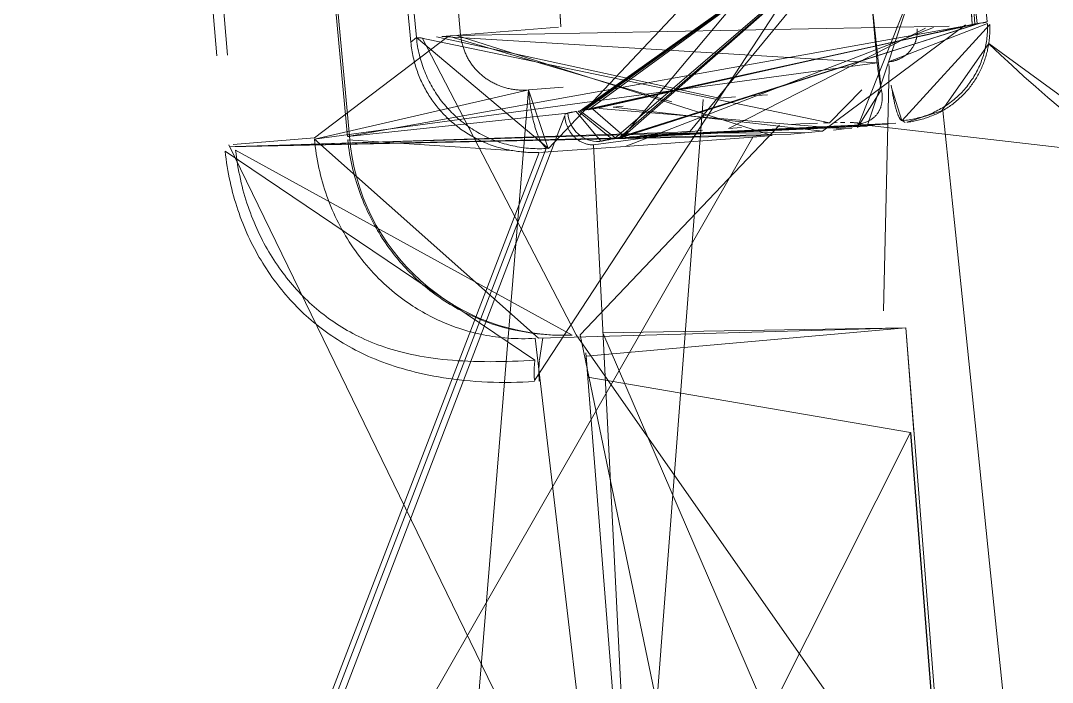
# Model space of a CAD drawing. Header units: millimetres. Extents: x 521 to 148073, y -17811 to 32040.
# Drawn here: x 65844.17 to 65861.56, y 20168.38 to 20179.54 of the extents above; entities that cross this region are included whole.
import ezdxf

# ---------------------------------------------------------------- set-up
doc = ezdxf.new("R2010")
doc.units = ezdxf.units.MM
doc.layers.add('Datové rozvody', color=6, linetype='Continuous')
doc.layers.add('PDF_Geometrie', color=7, linetype='Continuous', true_color=0xbdbdbd)

# ---------------------------------------------------------------- blocks, each defined once
blk = doc.blocks.new('projektor')
at = {"layer": 'PDF_Geometrie', "lineweight": 13}
for points in [[(86363.83, 14933.927), (86363.841, 14933.928), (86363.851, 14933.928), (86363.86, 14933.928), (86363.87, 14933.928), (86363.88, 14933.928), (86363.89, 14933.928), (86363.899, 14933.927), (86363.909, 14933.927), (86363.919, 14933.926), (86363.928, 14933.925), (86363.938, 14933.923), (86363.948, 14933.922), (86363.958, 14933.92), (86363.968, 14933.918), (86363.977, 14933.916), (86363.986, 14933.914), (86363.996, 14933.912), (86364.005, 14933.909), (86364.015, 14933.906), (86364.025, 14933.904), (86364.034, 14933.901), (86364.043, 14933.897), (86364.052, 14933.894), (86364.061, 14933.89), (86364.069, 14933.885), (86364.079, 14933.881), (86364.088, 14933.877), (86364.096, 14933.873), (86364.106, 14933.869), (86364.114, 14933.864), (86364.122, 14933.859), (86364.131, 14933.854), (86364.139, 14933.849), (86364.147, 14933.844), (86364.156, 14933.838), (86364.163, 14933.833), (86364.172, 14933.826), (86364.179, 14933.82), (86364.186, 14933.814), (86364.194, 14933.808), (86364.202, 14933.801), (86364.209, 14933.795), (86364.217, 14933.788), (86364.224, 14933.782), (86364.23, 14933.775), (86364.237, 14933.767), (86364.243, 14933.76), (86364.25, 14933.752), (86364.257, 14933.745), (86364.263, 14933.738), (86364.269, 14933.73), (86364.275, 14933.722), (86364.281, 14933.714), (86364.286, 14933.705), (86364.292, 14933.697), (86364.297, 14933.689), (86364.302, 14933.681), (86364.307, 14933.672), (86364.312, 14933.664), (86364.316, 14933.655), (86364.321, 14933.646), (86364.325, 14933.637), (86364.33, 14933.628), (86364.334, 14933.619), (86364.337, 14933.611), (86364.342, 14933.602), (86364.345, 14933.591), (86364.348, 14933.582), (86364.351, 14933.573), (86364.354, 14933.564), (86364.356, 14933.554), (86364.359, 14933.545), (86364.361, 14933.536), (86364.363, 14933.525), (86364.366, 14933.516), (86364.368, 14933.506), (86364.369, 14933.497), (86364.371, 14933.487), (86364.372, 14933.477), (86364.372, 14933.467), (86364.373, 14933.457), (86363.746, 14935.076), (86363.775, 14935.078), (86363.804, 14935.078), (86363.834, 14935.078), (86363.864, 14935.078), (86363.893, 14935.077), (86363.922, 14935.075), (86363.951, 14935.073), (86363.98, 14935.07), (86364.009, 14935.066), (86364.038, 14935.062), (86364.068, 14935.058), (86364.096, 14935.053), (86364.125, 14935.047), (86364.154, 14935.041), (86364.182, 14935.035), (86364.211, 14935.028), (86364.239, 14935.02), (86364.268, 14935.012), (86364.295, 14935.002), (86364.324, 14934.993), (86364.351, 14934.983), (86364.378, 14934.973), (86364.406, 14934.962), (86364.433, 14934.951), (86364.459, 14934.938), (86364.486, 14934.926), (86364.512, 14934.913), (86364.538, 14934.9), (86364.564, 14934.885), (86364.59, 14934.871), (86364.615, 14934.856), (86364.64, 14934.841), (86364.664, 14934.824), (86364.688, 14934.808), (86364.712, 14934.791), (86364.736, 14934.774), (86364.759, 14934.756), (86364.782, 14934.738), (86364.804, 14934.719), (86364.827, 14934.7), (86364.849, 14934.68), (86364.871, 14934.661), (86364.891, 14934.64), (86364.912, 14934.619), (86364.933, 14934.598), (86364.952, 14934.576), (86364.972, 14934.555), (86364.991, 14934.532), (86365.009, 14934.51), (86365.027, 14934.487), (86365.046, 14934.463), (86365.062, 14934.439), (86365.079, 14934.415), (86365.095, 14934.391), (86365.112, 14934.367), (86365.126, 14934.341), (86365.142, 14934.316), (86365.156, 14934.29), (86365.169, 14934.265), (86365.182, 14934.238), (86365.196, 14934.212), (86365.208, 14934.186), (86365.22, 14934.159), (86365.231, 14934.133), (86365.242, 14934.105), (86365.252, 14934.078), (86365.262, 14934.05), (86365.271, 14934.022), (86365.28, 14933.994), (86365.288, 14933.966), (86365.295, 14933.937), (86365.302, 14933.91), (86365.309, 14933.88), (86365.315, 14933.852), (86365.32, 14933.823), (86365.325, 14933.795), (86365.329, 14933.765), (86365.332, 14933.737), (86365.335, 14933.707), (86365.338, 14933.678), (86363.762, 14935.115), (86363.785, 14935.116), (86363.808, 14935.116), (86363.83, 14935.117), (86363.853, 14935.117), (86363.876, 14935.116), (86363.898, 14935.116), (86363.921, 14935.115), (86363.943, 14935.113), (86363.966, 14935.112), (86363.989, 14935.11), (86364.01, 14935.108), (86364.033, 14935.105), (86364.055, 14935.102), (86364.076, 14935.099), (86369.87, 14943.043)], [(86366.634, 14943.668), (86365.394, 14932.952), (86365.392, 14932.956), (86365.391, 14932.959), (86365.39, 14932.961), (86365.388, 14932.963), (86365.387, 14932.964), (86365.386, 14932.964), (86365.385, 14932.964), (86365.383, 14932.963), (86365.382, 14932.962), (86365.381, 14932.96), (86365.38, 14932.958), (86365.379, 14932.955), (86365.378, 14932.951), (86365.377, 14932.947), (86365.377, 14932.941), (86365.376, 14932.936), (86365.375, 14932.93), (86365.374, 14932.923), (86365.373, 14932.916), (86365.372, 14932.908), (86365.372, 14932.9), (86365.372, 14932.891), (86365.371, 14932.881), (86365.371, 14932.871), (86365.37, 14932.86), (86365.37, 14932.849), (86365.369, 14932.837), (86365.369, 14932.824)], [(86382.743, 14930.48), (86382.74, 14930.546), (86382.115, 14937.617), (86368.854, 14928.333), (86363.979, 14925.81)], [(86365.173, 14934.345), (86367.007, 14934.535), (86368.856, 14934.728), (86370.72, 14934.921), (86372.599, 14935.114), (86374.492, 14935.308), (86376.4, 14935.502), (86378.324, 14935.697), (86380.263, 14935.892), (86382.216, 14936.088), (86387.955, 14921.372), (86390.767, 14921.669), (86393.569, 14921.97), (86396.362, 14922.276), (86399.145, 14922.585), (86401.918, 14922.9), (86404.681, 14923.22), (86407.434, 14923.543), (86410.177, 14923.873), (86412.91, 14924.207), (86415.633, 14924.548), (86418.33, 14924.891)], [(86365.638, 14928.956), (86365.642, 14928.924), (86365.183, 14928.365), (86363.737, 14934.976), (86365.638, 14928.956), (86360.662, 14934.753), (86365.179, 14928.398), (86365.634, 14928.989), (86363.739, 14934.956), (86365.174, 14928.435), (86360.665, 14934.733), (86365.629, 14929.025), (86363.743, 14934.933), (86365.169, 14928.475), (86360.667, 14934.711), (86365.621, 14929.082), (86359.266, 14934.405), (86363.745, 14934.91), (86365.161, 14928.538), (86360.671, 14934.687), (86365.432, 14933.108), (86365.615, 14929.144), (86365.153, 14928.608), (86363.75, 14934.871), (86360.675, 14934.648), (86363.755, 14934.829), (86360.68, 14934.607)], [(86359.266, 14934.405), (86369.601, 14927.649), (86369.588, 14927.648), (86369.574, 14927.648), (86369.56, 14927.647), (86369.546, 14927.646), (86369.532, 14927.645), (86369.518, 14927.645), (86369.505, 14927.645), (86369.49, 14927.644), (86369.477, 14927.644), (86369.463, 14927.644), (86369.45, 14927.644), (86369.437, 14927.644), (86369.423, 14927.645), (86369.41, 14927.645), (86369.397, 14927.645), (86369.384, 14927.646), (86369.371, 14927.647), (86369.359, 14927.648), (86369.346, 14927.648), (86369.335, 14927.649), (86369.322, 14927.65), (86369.31, 14927.652), (86369.3, 14927.653), (86369.288, 14927.654), (86369.277, 14927.656), (86369.266, 14927.657)], [(86365.647, 14928.896), (86365.652, 14928.868), (86365.653, 14928.856), (86365.655, 14928.844), (86365.657, 14928.833), (86365.659, 14928.822), (86365.661, 14928.811), (86365.664, 14928.801), (86365.665, 14928.792), (86365.667, 14928.783), (86365.668, 14928.776), (86365.67, 14928.768), (86365.672, 14928.761), (86365.673, 14928.754), (86365.675, 14928.749), (86365.677, 14928.744), (86365.678, 14928.739), (86365.188, 14928.334), (86365.191, 14928.32), (86365.193, 14928.306), (86365.195, 14928.294), (86365.197, 14928.281), (86365.199, 14928.269), (86365.201, 14928.259), (86365.203, 14928.249), (86365.205, 14928.24), (86365.207, 14928.231), (86365.208, 14928.222), (86365.21, 14928.215), (86365.212, 14928.209), (86365.213, 14928.204), (86365.215, 14928.199), (86365.217, 14928.195), (86365.599, 14924.589), (86365.598, 14924.593), (86365.597, 14924.597), (86365.597, 14924.6), (86365.596, 14924.603), (86365.596, 14924.605), (86365.595, 14924.607), (86365.595, 14924.609), (86365.595, 14924.611), (86365.595, 14924.613), (86365.594, 14924.614), (86365.594, 14924.615), (86365.593, 14924.615), (86365.593, 14924.616), (86363.734, 14934.994), (86363.733, 14935.002), (86363.732, 14935.011), (86363.73, 14935.019), (86363.729, 14935.026), (86363.728, 14935.032), (86363.727, 14935.039), (86363.726, 14935.044), (86363.724, 14935.049), (86363.724, 14935.054), (86363.723, 14935.058), (86363.722, 14935.062), (86363.72, 14935.065), (86363.719, 14935.069), (86363.719, 14935.071), (86363.718, 14935.073), (86363.717, 14935.075), (86360.659, 14934.771)], [(86360.642, 14934.852), (86365.393, 14932.967), (86365.39, 14932.985), (86365.386, 14933.003), (86365.383, 14933.021), (86365.379, 14933.037), (86365.374, 14933.053), (86365.369, 14933.07), (86365.364, 14933.085), (86365.358, 14933.099), (86365.351, 14933.113), (86365.346, 14933.127), (86365.339, 14933.14), (86365.331, 14933.153), (86365.324, 14933.165), (86365.316, 14933.177), (86365.309, 14933.189), (86365.3, 14933.199), (86365.292, 14933.209), (86365.284, 14933.219), (86365.274, 14933.229), (86365.265, 14933.238), (86365.256, 14933.247), (86365.247, 14933.256), (86365.237, 14933.263), (86365.227, 14933.271), (86365.217, 14933.278), (86365.207, 14933.285), (86365.197, 14933.291), (86365.186, 14933.297), (86365.175, 14933.304), (86365.165, 14933.309), (86365.154, 14933.314), (86365.142, 14933.319), (86365.131, 14933.323), (86365.121, 14933.327), (86365.109, 14933.331), (86365.098, 14933.334), (86365.086, 14933.337), (86365.076, 14933.34), (86365.064, 14933.342), (86365.052, 14933.345), (86365.04, 14933.347), (86365.029, 14933.348), (86365.017, 14933.35), (86365.005, 14933.351), (86364.994, 14933.352), (86364.982, 14933.352), (86364.97, 14933.353), (86364.959, 14933.353), (86364.947, 14933.353), (86364.935, 14933.352), (86364.922, 14933.352), (86364.911, 14933.351), (86364.899, 14933.35), (86364.887, 14933.349), (86364.876, 14933.347), (86364.864, 14933.345), (86364.852, 14933.343), (86364.841, 14933.341), (86364.829, 14933.339), (86365.451, 14932.945)], [(86384.685, 14929.621), (86384.265, 14934.961), (86385.158, 14921.04), (86383.179, 14922.971), (86383.06, 14921.911), (86382.157, 14929.517), (86380.976, 14922.6), (86380.03, 14934.627), (86380.519, 14922.083), (86380.495, 14922.081), (86379.434, 14929.304), (86370.454, 14933.815), (86369.547, 14928.526), (86369.2, 14928.498), (86368.735, 14933.738), (86368.905, 14927.713), (86365.642, 14924.043), (86364.388, 14933.27), (86363.959, 14926.128), (86363.806, 14928.046)], [(86379.969, 14922.521), (86379.868, 14923.801), (86383.176, 14931.656), (86382.316, 14934.812), (86379.628, 14929.319), (86365.736, 14928.62), (86365.497, 14930.407)], [(86365.101, 14929.103), (86365.117, 14928.941), (86365.51, 14932.372), (86363.766, 14934.719)], [(86370.449, 14933.872), (86368.735, 14933.738), (86380.03, 14934.627), (86379.969, 14922.521)], [(86370.453, 14933.819), (86380.034, 14934.574)], [(86365.513, 14930.201), (86365.53, 14930.001), (86365.769, 14922.654), (86365.583, 14931.547), (86363.94, 14926.377), (86363.791, 14934.452)], [(86382.435, 14929.845), (86382.156, 14929.518), (86382.07, 14934.484), (86368.821, 14928.773), (86368.735, 14933.738)], [(86370.454, 14933.815), (86380.034, 14934.569)], [(86364.05, 14925.622), (86363.977, 14925.715), (86365.794, 14927.879), (86359.894, 14933.441), (86359.84, 14933.511), (86359.785, 14933.583), (86359.732, 14933.654), (86359.679, 14933.724), (86359.628, 14933.792), (86359.579, 14933.858), (86359.545, 14933.906), (86359.512, 14933.953), (86359.48, 14933.997), (86359.451, 14934.04), (86359.432, 14934.067), (86359.414, 14934.093), (86359.397, 14934.117), (86359.381, 14934.142), (86359.366, 14934.164), (86359.352, 14934.186), (86359.34, 14934.205)], [(86360.733, 14934.016), (86360.723, 14934.146), (86365.513, 14930.201)], [(86365.608, 14931.23), (86365.761, 14929.135), (86363.811, 14934.195)], [(86365.45, 14931.046), (86365.465, 14930.833), (86363.821, 14934.06)], [(86365.367, 14933.73), (86365.338, 14933.678)], [(86365.561, 14929.657), (86365.575, 14929.514), (86365.382, 14933.577)], [(86364.417, 14933.461), (86364.461, 14933.465), (86368.459, 14933.371)], [(86365.575, 14929.514), (86365.589, 14929.38), (86365.396, 14933.433)], [(86365.599, 14929.28), (86365.607, 14929.21), (86365.418, 14933.223)], [(86363.979, 14925.793), (86363.98, 14925.777), (86365.373, 14932.487), (86364.832, 14933.016)], [(86365.461, 14932.854), (86365.475, 14932.726), (86365.142, 14928.71)], [(86365.368, 14932.738), (86365.369, 14932.705)], [(86365.475, 14932.726), (86365.493, 14932.554)], [(86365.369, 14932.705), (86365.369, 14932.67)], [(86365.37, 14932.613), (86365.372, 14932.552)], [(86365.373, 14932.487), (86365.377, 14932.392)], [(86365.51, 14932.372), (86365.532, 14932.14)], [(86365.38, 14932.291), (86365.386, 14932.156)], [(86365.386, 14932.156), (86365.392, 14932.012)], [(86365.392, 14932.012), (86365.401, 14931.859)], [(86385.304, 14919.348), (86385.302, 14919.387), (86382.634, 14931.716), (86379.441, 14929.304), (86364.99, 14930.417)], [(86384.347, 14922.291), (86384.348, 14922.274), (86383.263, 14930.412), (86382.663, 14931.267), (86368.851, 14928.399), (86365.411, 14931.666)], [(86365.583, 14931.547), (86365.608, 14931.23), (86382.386, 14921.624), (86380.588, 14927.381), (86383.58, 14925.501)], [(86364.914, 14931.473), (86364.932, 14931.212)], [(86364.95, 14930.948), (86364.969, 14930.681), (86363.965, 14926.043)], [(86365.732, 14922.71), (86365.621, 14924.04), (86363.951, 14926.239), (86365.03, 14929.902)], [(86379.472, 14928.903), (86368.909, 14927.66), (86368.912, 14927.607), (86368.913, 14927.552), (86368.915, 14927.496), (86368.915, 14927.439), (86368.914, 14927.382), (86368.913, 14927.326), (86368.91, 14927.269), (86368.906, 14927.214), (86368.901, 14927.161), (86368.897, 14927.11), (86368.891, 14927.059), (86368.885, 14927.01), (86368.878, 14926.961), (86368.87, 14926.913), (86368.862, 14926.862), (86368.852, 14926.812), (86368.84, 14926.762), (86368.83, 14926.71), (86368.817, 14926.658), (86368.804, 14926.606), (86368.79, 14926.555), (86368.775, 14926.505), (86368.76, 14926.456), (86368.744, 14926.411), (86368.73, 14926.367), (86368.714, 14926.324), (86368.7, 14926.282), (86368.683, 14926.242), (86368.666, 14926.201), (86368.648, 14926.158), (86368.63, 14926.115), (86368.61, 14926.071), (86368.589, 14926.027), (86368.568, 14925.983), (86368.545, 14925.941), (86368.524, 14925.898), (86368.5, 14925.855), (86368.477, 14925.815), (86368.453, 14925.774), (86368.43, 14925.734), (86368.406, 14925.695), (86368.381, 14925.656), (86368.355, 14925.616), (86368.327, 14925.576), (86368.298, 14925.534), (86368.266, 14925.49), (86368.234, 14925.446), (86368.2, 14925.402), (86368.162, 14925.356), (86368.125, 14925.311), (86368.087, 14925.267), (86368.048, 14925.223), (86368.009, 14925.18), (86367.968, 14925.137), (86367.926, 14925.094), (86367.884, 14925.053), (86367.841, 14925.012), (86367.798, 14924.972), (86367.753, 14924.933), (86367.709, 14924.895), (86367.663, 14924.856), (86367.617, 14924.82), (86367.57, 14924.783), (86367.523, 14924.747), (86367.475, 14924.713), (86367.426, 14924.678), (86367.377, 14924.646), (86367.327, 14924.613), (86367.276, 14924.582), (86367.226, 14924.55), (86367.174, 14924.521), (86367.122, 14924.491), (86367.07, 14924.463), (86367.017, 14924.435), (86366.964, 14924.409), (86366.91, 14924.383), (86366.856, 14924.358), (86366.8, 14924.333), (86366.745, 14924.311), (86366.69, 14924.289), (86366.634, 14924.267), (86366.578, 14924.246), (86366.521, 14924.227), (86366.464, 14924.208), (86366.408, 14924.19), (86366.35, 14924.173), (86366.292, 14924.157), (86366.234, 14924.142), (86366.175, 14924.128), (86366.117, 14924.115), (86366.058, 14924.103), (86365.999, 14924.091), (86365.94, 14924.08), (86365.881, 14924.071), (86365.821, 14924.063), (86365.762, 14924.055), (86365.702, 14924.049), (86365.642, 14924.043), (86364.837, 14927.533), (86364.838, 14927.514), (86364.839, 14927.495), (86364.84, 14927.477), (86364.84, 14927.457), (86364.839, 14927.438), (86364.838, 14927.42), (86364.837, 14927.4), (86364.836, 14927.382), (86364.834, 14927.363), (86364.832, 14927.345), (86364.83, 14927.326), (86364.827, 14927.307), (86364.825, 14927.289), (86364.821, 14927.27), (86364.818, 14927.252), (86364.814, 14927.233), (86364.81, 14927.215), (86364.804, 14927.197), (86364.8, 14927.179), (86364.795, 14927.16), (86364.79, 14927.143), (86364.784, 14927.125), (86364.778, 14927.107), (86364.771, 14927.09), (86364.764, 14927.072), (86364.758, 14927.056), (86364.75, 14927.038), (86364.743, 14927.021), (86364.734, 14927.004), (86364.726, 14926.987), (86364.717, 14926.971), (86364.709, 14926.955), (86364.7, 14926.939), (86364.691, 14926.922), (86364.681, 14926.907), (86364.672, 14926.892), (86364.661, 14926.876), (86364.651, 14926.86), (86364.64, 14926.846), (86364.629, 14926.831), (86364.618, 14926.817), (86364.607, 14926.802), (86364.595, 14926.788), (86364.583, 14926.774), (86364.571, 14926.761), (86364.559, 14926.747), (86364.546, 14926.734), (86364.534, 14926.721), (86364.521, 14926.709), (86364.508, 14926.697), (86364.494, 14926.684), (86364.481, 14926.673), (86364.468, 14926.661), (86364.454, 14926.651), (86364.44, 14926.64), (86364.426, 14926.628), (86364.412, 14926.618), (86364.398, 14926.608), (86364.383, 14926.599), (86364.368, 14926.589), (86364.354, 14926.58), (86364.339, 14926.57), (86364.323, 14926.561), (86364.308, 14926.553), (86364.292, 14926.545), (86364.276, 14926.537), (86364.26, 14926.529), (86364.244, 14926.522), (86364.229, 14926.514), (86364.212, 14926.507), (86364.195, 14926.501), (86364.178, 14926.495), (86364.162, 14926.489), (86364.145, 14926.483), (86364.127, 14926.478), (86364.111, 14926.473), (86364.093, 14926.468), (86364.076, 14926.464), (86364.059, 14926.459), (86364.041, 14926.455), (86364.023, 14926.452), (86364.005, 14926.448), (86363.988, 14926.446), (86363.97, 14926.443), (86363.952, 14926.441), (86363.934, 14926.439)], [(86382.157, 14929.517), (86369.148, 14928.494)], [(86379.472, 14928.903), (86379.441, 14929.302), (86365.738, 14922.637)], [(86365.761, 14929.135), (86365.856, 14927.798)], [(86379.969, 14922.521), (86365.255, 14928.146), (86365.268, 14928.147), (86365.281, 14928.148), (86365.295, 14928.149), (86365.308, 14928.151), (86365.321, 14928.153), (86365.335, 14928.156), (86365.348, 14928.159), (86365.361, 14928.162), (86365.375, 14928.165), (86365.387, 14928.169), (86365.401, 14928.174), (86365.414, 14928.179), (86365.426, 14928.184), (86365.439, 14928.189), (86365.452, 14928.194), (86365.465, 14928.2), (86365.477, 14928.207), (86365.49, 14928.213), (86365.502, 14928.22), (86365.513, 14928.227), (86365.525, 14928.236), (86365.537, 14928.244), (86365.549, 14928.252), (86365.56, 14928.26), (86365.57, 14928.269), (86365.581, 14928.278), (86365.592, 14928.289), (86365.602, 14928.298), (86365.612, 14928.309), (86365.621, 14928.319), (86365.63, 14928.33), (86365.64, 14928.341), (86365.648, 14928.353), (86365.656, 14928.364), (86365.665, 14928.376), (86365.673, 14928.388), (86365.68, 14928.4), (86365.687, 14928.414), (86365.694, 14928.426), (86365.699, 14928.439), (86365.705, 14928.452), (86365.71, 14928.466), (86365.714, 14928.48), (86365.718, 14928.493), (86365.723, 14928.507), (86365.726, 14928.52), (86365.729, 14928.535), (86365.731, 14928.549), (86365.734, 14928.563), (86365.734, 14928.577), (86365.735, 14928.592), (86365.736, 14928.606), (86365.736, 14928.62)], [(86364.05, 14925.622), (86364.083, 14925.625), (86364.115, 14925.629), (86364.147, 14925.633), (86364.178, 14925.639), (86364.209, 14925.644), (86364.24, 14925.649), (86364.27, 14925.655), (86364.3, 14925.662), (86364.33, 14925.669), (86364.36, 14925.676), (86364.39, 14925.683), (86364.419, 14925.692), (86364.447, 14925.701), (86364.477, 14925.71), (86364.505, 14925.719), (86364.533, 14925.729), (86364.56, 14925.739), (86364.588, 14925.749), (86364.616, 14925.761), (86364.642, 14925.772), (86364.669, 14925.783), (86364.696, 14925.795), (86364.722, 14925.807), (86364.748, 14925.821), (86364.773, 14925.834), (86364.799, 14925.847), (86364.825, 14925.861), (86364.85, 14925.875), (86364.875, 14925.89), (86364.899, 14925.904), (86364.924, 14925.919), (86364.947, 14925.935), (86364.972, 14925.951), (86364.995, 14925.967), (86365.019, 14925.983), (86365.042, 14926.001), (86365.065, 14926.018), (86365.088, 14926.035), (86365.111, 14926.053), (86365.133, 14926.071), (86365.155, 14926.09), (86365.177, 14926.11), (86365.199, 14926.129), (86365.22, 14926.148), (86365.241, 14926.169), (86365.262, 14926.189), (86365.283, 14926.209), (86365.303, 14926.231), (86365.323, 14926.252), (86365.343, 14926.274), (86365.363, 14926.297), (86365.382, 14926.319), (86365.402, 14926.343), (86365.421, 14926.366), (86365.439, 14926.39), (86365.458, 14926.415), (86365.476, 14926.439), (86365.494, 14926.465), (86365.511, 14926.49), (86365.529, 14926.516), (86365.546, 14926.543), (86365.562, 14926.569), (86365.578, 14926.597), (86365.595, 14926.624), (86365.61, 14926.653), (86365.626, 14926.681), (86365.64, 14926.71), (86365.655, 14926.739), (86365.669, 14926.769), (86365.682, 14926.799), (86365.696, 14926.83), (86365.709, 14926.861), (86365.722, 14926.893), (86365.734, 14926.924), (86365.745, 14926.957), (86365.756, 14926.989), (86365.767, 14927.023), (86365.777, 14927.057), (86365.787, 14927.09), (86365.795, 14927.125), (86365.804, 14927.159), (86365.812, 14927.194), (86365.82, 14927.23), (86365.826, 14927.265), (86365.656, 14924.587), (86365.713, 14924.593), (86365.768, 14924.6), (86365.823, 14924.608), (86365.878, 14924.617), (86365.932, 14924.626), (86365.986, 14924.638), (86366.039, 14924.649), (86366.092, 14924.66), (86366.145, 14924.672), (86366.197, 14924.685), (86366.248, 14924.7), (86366.3, 14924.714), (86366.351, 14924.729), (86366.401, 14924.745), (86366.45, 14924.762), (86366.499, 14924.778), (86366.548, 14924.796), (86366.596, 14924.815), (86366.644, 14924.833), (86366.692, 14924.852), (86366.739, 14924.873), (86366.785, 14924.893), (86366.83, 14924.914), (86366.876, 14924.936), (86366.921, 14924.958), (86366.965, 14924.98), (86367.009, 14925.004), (86367.053, 14925.027), (86367.096, 14925.052), (86367.138, 14925.076), (86367.181, 14925.101), (86367.222, 14925.127), (86367.264, 14925.153), (86367.305, 14925.18), (86367.345, 14925.207), (86367.385, 14925.235), (86367.424, 14925.263), (86367.464, 14925.292), (86367.502, 14925.321), (86367.54, 14925.351), (86367.578, 14925.381), (86367.616, 14925.412), (86367.652, 14925.443), (86367.688, 14925.475), (86367.725, 14925.507), (86367.76, 14925.54), (86367.796, 14925.573), (86367.831, 14925.607), (86367.865, 14925.642), (86367.898, 14925.676), (86367.931, 14925.712), (86367.965, 14925.747), (86367.997, 14925.784), (86368.03, 14925.821), (86368.061, 14925.858), (86368.092, 14925.897), (86368.123, 14925.936), (86368.153, 14925.974), (86368.183, 14926.015), (86368.213, 14926.055), (86368.242, 14926.096), (86368.27, 14926.138), (86368.298, 14926.18), (86368.326, 14926.222), (86368.352, 14926.266), (86368.379, 14926.31), (86368.405, 14926.355), (86368.43, 14926.4), (86368.454, 14926.446), (86368.479, 14926.493), (86368.503, 14926.541), (86368.526, 14926.589), (86368.548, 14926.638), (86368.57, 14926.687), (86368.591, 14926.737), (86368.612, 14926.788), (86368.631, 14926.839), (86368.651, 14926.892), (86368.669, 14926.944), (86368.687, 14926.998), (86368.704, 14927.052), (86368.72, 14927.107), (86368.735, 14927.162), (86368.75, 14927.219), (86368.764, 14927.276), (86368.777, 14927.334), (86368.789, 14927.393), (86368.8, 14927.452), (86368.81, 14927.512), (86368.82, 14927.572), (86368.828, 14927.633), (86368.836, 14927.694), (86368.842, 14927.756), (86368.848, 14927.82), (86368.852, 14927.883), (86368.856, 14927.947), (86368.858, 14928.011), (86368.859, 14928.076), (86368.86, 14928.141), (86368.859, 14928.206), (86368.857, 14928.27), (86365.822, 14922.749), (86365.883, 14922.756), (86365.944, 14922.763), (86366.004, 14922.772), (86366.065, 14922.781), (86366.124, 14922.791), (86366.182, 14922.802), (86366.241, 14922.815), (86366.3, 14922.827), (86366.357, 14922.84), (86366.414, 14922.854), (86366.471, 14922.869), (86366.527, 14922.884), (86366.582, 14922.9), (86366.637, 14922.917), (86366.691, 14922.935), (86366.745, 14922.952), (86366.798, 14922.971), (86366.851, 14922.99), (86366.903, 14923.01), (86366.954, 14923.03), (86367.006, 14923.052), (86367.056, 14923.073), (86367.108, 14923.095), (86367.157, 14923.118), (86367.206, 14923.141), (86367.254, 14923.166), (86367.302, 14923.19), (86367.349, 14923.214), (86367.396, 14923.24), (86367.442, 14923.266), (86367.488, 14923.293), (86367.533, 14923.319), (86367.578, 14923.348), (86367.622, 14923.375), (86367.666, 14923.404), (86367.709, 14923.433), (86367.752, 14923.463), (86367.795, 14923.493), (86367.835, 14923.523), (86367.876, 14923.554), (86367.916, 14923.585), (86367.955, 14923.616), (86367.995, 14923.649), (86368.033, 14923.681), (86368.071, 14923.715), (86368.109, 14923.749), (86368.146, 14923.783), (86368.183, 14923.818), (86368.219, 14923.853), (86368.255, 14923.889), (86368.291, 14923.926), (86368.325, 14923.962), (86368.359, 14924), (86368.392, 14924.037), (86368.425, 14924.075), (86368.457, 14924.115), (86368.489, 14924.153), (86368.52, 14924.193), (86368.551, 14924.234), (86368.582, 14924.274), (86368.612, 14924.316), (86368.641, 14924.358), (86368.669, 14924.401), (86368.697, 14924.444), (86368.725, 14924.488), (86368.752, 14924.533), (86368.779, 14924.579), (86368.805, 14924.625), (86368.83, 14924.672), (86368.855, 14924.72), (86368.879, 14924.769), (86368.903, 14924.819), (86368.927, 14924.87), (86368.95, 14924.921), (86368.972, 14924.973), (86368.993, 14925.027), (86369.014, 14925.082), (86369.035, 14925.138), (86369.055, 14925.195), (86369.074, 14925.254), (86369.092, 14925.314), (86369.11, 14925.375), (86369.127, 14925.437), (86369.144, 14925.5), (86369.159, 14925.565), (86369.174, 14925.631), (86369.188, 14925.7), (86369.201, 14925.769), (86369.214, 14925.841), (86369.225, 14925.914), (86369.236, 14925.99), (86369.246, 14926.067), (86369.254, 14926.145), (86369.263, 14926.225), (86369.27, 14926.307), (86369.276, 14926.389), (86369.281, 14926.473), (86369.285, 14926.558), (86369.289, 14926.648), (86369.291, 14926.739), (86369.292, 14926.83), (86369.293, 14926.921), (86369.292, 14927.015), (86369.291, 14927.107), (86369.289, 14927.199), (86369.285, 14927.291), (86369.282, 14927.382), (86369.277, 14927.474), (86369.272, 14927.566), (86369.266, 14927.657), (86365.84, 14922.576), (86365.903, 14922.583), (86365.967, 14922.591), (86366.03, 14922.6), (86366.092, 14922.609), (86366.154, 14922.62), (86366.216, 14922.632), (86366.277, 14922.644), (86366.338, 14922.657), (86366.398, 14922.67), (86366.457, 14922.685), (86366.516, 14922.7), (86366.574, 14922.716), (86366.633, 14922.732), (86366.69, 14922.75), (86366.747, 14922.768), (86366.803, 14922.786), (86366.859, 14922.806), (86366.914, 14922.825), (86366.969, 14922.846), (86367.023, 14922.867), (86367.076, 14922.889), (86367.129, 14922.911), (86367.182, 14922.934), (86367.234, 14922.957), (86367.286, 14922.982), (86367.336, 14923.006), (86367.387, 14923.031), (86367.436, 14923.057), (86367.484, 14923.083), (86367.534, 14923.11), (86367.582, 14923.137), (86367.629, 14923.166), (86367.677, 14923.194), (86367.723, 14923.224), (86367.77, 14923.253), (86367.814, 14923.283), (86367.86, 14923.313), (86367.904, 14923.345), (86367.948, 14923.375), (86367.99, 14923.408), (86368.033, 14923.439), (86368.075, 14923.472), (86368.116, 14923.505), (86368.157, 14923.539), (86368.197, 14923.574), (86368.238, 14923.608), (86368.277, 14923.644), (86368.317, 14923.68), (86368.355, 14923.717), (86368.393, 14923.754), (86368.431, 14923.791), (86368.468, 14923.829), (86368.505, 14923.868), (86368.54, 14923.907), (86368.575, 14923.946), (86368.61, 14923.987), (86368.644, 14924.027), (86368.678, 14924.068), (86368.712, 14924.11), (86368.744, 14924.151), (86368.777, 14924.195), (86368.809, 14924.238), (86368.84, 14924.283), (86368.871, 14924.327), (86368.901, 14924.373), (86368.931, 14924.419), (86368.96, 14924.467), (86368.989, 14924.513), (86369.018, 14924.562), (86369.045, 14924.612), (86369.073, 14924.662), (86369.101, 14924.714), (86369.127, 14924.766), (86369.153, 14924.82), (86369.179, 14924.874), (86369.205, 14924.929), (86369.228, 14924.985), (86369.253, 14925.043), (86369.276, 14925.102), (86369.3, 14925.162), (86369.322, 14925.225), (86369.344, 14925.287), (86369.366, 14925.351), (86369.386, 14925.416), (86369.406, 14925.483), (86369.426, 14925.551), (86369.444, 14925.62), (86369.462, 14925.692), (86369.48, 14925.766), (86369.497, 14925.841), (86369.513, 14925.918), (86369.528, 14925.997), (86369.543, 14926.078), (86369.557, 14926.16), (86369.569, 14926.244), (86369.58, 14926.328), (86369.592, 14926.415), (86369.601, 14926.503), (86369.609, 14926.595), (86369.617, 14926.689), (86369.622, 14926.784), (86369.627, 14926.88), (86369.631, 14926.976), (86369.633, 14927.073), (86369.633, 14927.169), (86369.633, 14927.265), (86369.631, 14927.361), (86369.627, 14927.457), (86369.622, 14927.554), (86369.616, 14927.65)], [(86365.217, 14928.195), (86365.24, 14928.145)], [(86364.791, 14928.121), (86364.836, 14927.552), (86379.671, 14926.333), (86379.717, 14925.741)], [(86380.51, 14922.19), (86365.796, 14927.842), (86365.798, 14927.805), (86365.799, 14927.769), (86365.8, 14927.732), (86365.799, 14927.695), (86365.798, 14927.659), (86365.796, 14927.622), (86365.795, 14927.585), (86365.791, 14927.549), (86365.788, 14927.512), (86365.784, 14927.476), (86365.778, 14927.439), (86365.773, 14927.404), (86365.767, 14927.367), (86365.76, 14927.331), (86365.753, 14927.296), (86365.744, 14927.26), (86365.736, 14927.224), (86365.727, 14927.189), (86365.717, 14927.153), (86365.706, 14927.119), (86365.695, 14927.084), (86365.682, 14927.05), (86365.671, 14927.015), (86365.657, 14926.981), (86365.644, 14926.948), (86365.63, 14926.914), (86365.615, 14926.881), (86365.599, 14926.848), (86365.583, 14926.816), (86365.566, 14926.783), (86365.55, 14926.75), (86365.532, 14926.719), (86365.513, 14926.687), (86365.494, 14926.657), (86365.475, 14926.626), (86365.455, 14926.596), (86365.435, 14926.566), (86365.414, 14926.537), (86365.392, 14926.507), (86365.371, 14926.479), (86365.348, 14926.45), (86365.325, 14926.423), (86365.301, 14926.395), (86365.278, 14926.368), (86365.254, 14926.341), (86365.229, 14926.316), (86365.203, 14926.291), (86365.178, 14926.265), (86365.152, 14926.241), (86365.126, 14926.217), (86365.1, 14926.194), (86365.073, 14926.172), (86365.046, 14926.149), (86365.019, 14926.127), (86364.99, 14926.105), (86364.963, 14926.085), (86364.933, 14926.065), (86364.905, 14926.045), (86364.876, 14926.026), (86364.846, 14926.008), (86364.816, 14925.99), (86364.786, 14925.971), (86364.756, 14925.955), (86364.725, 14925.938), (86364.694, 14925.921), (86364.663, 14925.906), (86364.63, 14925.891), (86364.598, 14925.877), (86364.565, 14925.862), (86364.533, 14925.849), (86364.499, 14925.836), (86364.466, 14925.824), (86364.433, 14925.812), (86364.398, 14925.8), (86364.365, 14925.79), (86364.33, 14925.78), (86364.295, 14925.771), (86364.26, 14925.762), (86364.226, 14925.754), (86364.191, 14925.746), (86364.156, 14925.739), (86364.12, 14925.733), (86364.085, 14925.728), (86364.05, 14925.723), (86364.014, 14925.718), (86363.977, 14925.715)], [(86380.532, 14922.084), (86365.861, 14927.724), (86365.861, 14927.697), (86365.861, 14927.671), (86365.861, 14927.645), (86365.861, 14927.618), (86365.861, 14927.592), (86365.86, 14927.565), (86365.859, 14927.539), (86365.857, 14927.511), (86365.855, 14927.485), (86365.853, 14927.457), (86365.851, 14927.43), (86365.847, 14927.404), (86365.844, 14927.376), (86365.84, 14927.349), (86365.836, 14927.321), (86365.831, 14927.294), (86365.826, 14927.265)], [(86365.859, 14927.75), (86365.856, 14927.798)], [(86369.261, 14927.734), (86368.899, 14927.787)], [(86308.184, 14919.395), (86322.761, 14920.967), (86325.227, 14921.159), (86327.698, 14921.353), (86330.175, 14921.549), (86332.656, 14921.748), (86335.144, 14921.949), (86337.638, 14922.152), (86340.138, 14922.359), (86342.643, 14922.567), (86345.153, 14922.778), (86347.668, 14922.992), (86350.194, 14923.208), (86352.73, 14923.428), (86355.278, 14923.651), (86357.838, 14923.878), (86360.411, 14924.109), (86362.999, 14924.343), (86365.6, 14924.581)]]:
    blk.add_lwpolyline(points, dxfattribs=at)
for points in [[(86365.173, 14934.345), (86365.16, 14934.368), (86365.147, 14934.389), (86365.134, 14934.411), (86365.12, 14934.433), (86365.106, 14934.453), (86365.091, 14934.473), (86365.077, 14934.494), (86365.062, 14934.514), (86365.046, 14934.533), (86365.031, 14934.554), (86365.016, 14934.572), (86364.999, 14934.591), (86364.983, 14934.61), (86364.967, 14934.627), (86364.95, 14934.645), (86364.933, 14934.663), (86364.916, 14934.68), (86364.898, 14934.696), (86364.881, 14934.712), (86364.863, 14934.729), (86364.846, 14934.745), (86364.827, 14934.76), (86364.809, 14934.776), (86364.79, 14934.79), (86364.771, 14934.805), (86364.753, 14934.818), (86364.734, 14934.833), (86364.714, 14934.846), (86364.694, 14934.859), (86364.675, 14934.872), (86364.655, 14934.885), (86364.635, 14934.898), (86364.615, 14934.909), (86364.594, 14934.921), (86364.574, 14934.932), (86364.553, 14934.943), (86364.532, 14934.954), (86364.51, 14934.965), (86364.49, 14934.975), (86364.468, 14934.984), (86364.446, 14934.993), (86364.424, 14935.002), (86364.403, 14935.012), (86364.38, 14935.02), (86364.358, 14935.028), (86364.335, 14935.036), (86364.313, 14935.043), (86364.29, 14935.05), (86364.267, 14935.057), (86364.243, 14935.063), (86364.22, 14935.07), (86364.197, 14935.076), (86364.173, 14935.081), (86364.149, 14935.086), (86364.125, 14935.091), (86364.102, 14935.095), (86364.076, 14935.099), (86365.185, 14934.324), (86365.197, 14934.301), (86365.208, 14934.279), (86365.219, 14934.258), (86365.23, 14934.235), (86365.24, 14934.213), (86365.249, 14934.191), (86365.26, 14934.168), (86365.268, 14934.146), (86365.277, 14934.123), (86365.286, 14934.101), (86365.293, 14934.078), (86365.3, 14934.055), (86365.308, 14934.032), (86365.315, 14934.01), (86365.321, 14933.986), (86365.327, 14933.964), (86365.333, 14933.94), (86365.338, 14933.917), (86365.343, 14933.895), (86365.347, 14933.871), (86365.351, 14933.848), (86365.356, 14933.824), (86365.359, 14933.801), (86365.362, 14933.778), (86365.365, 14933.754)], [(86364.833, 14933.513), (86364.871, 14933.519), (86364.889, 14933.522), (86364.907, 14933.525), (86364.926, 14933.528), (86364.943, 14933.532), (86364.96, 14933.536), (86364.978, 14933.539), (86364.994, 14933.543), (86365.01, 14933.546), (86365.026, 14933.549), (86365.042, 14933.553), (86365.058, 14933.556), (86365.073, 14933.56), (86365.087, 14933.563), (86365.101, 14933.567), (86365.116, 14933.57), (86365.129, 14933.574), (86365.142, 14933.578), (86365.155, 14933.581), (86365.168, 14933.585), (86365.18, 14933.588), (86365.192, 14933.592), (86365.203, 14933.597), (86365.213, 14933.6), (86365.224, 14933.604), (86365.234, 14933.608), (86365.243, 14933.611), (86365.253, 14933.615), (86365.261, 14933.618), (86365.269, 14933.622), (86365.277, 14933.626), (86365.285, 14933.629), (86365.291, 14933.633), (86365.298, 14933.636), (86365.304, 14933.64), (86365.309, 14933.643), (86365.314, 14933.647), (86365.319, 14933.65), (86365.323, 14933.655), (86365.326, 14933.658), (86365.33, 14933.662), (86365.332, 14933.665), (86365.335, 14933.669), (86365.336, 14933.672), (86365.337, 14933.675)], [(86364.795, 14933.507), (86364.833, 14933.513), (86364.795, 14933.507), (86364.755, 14933.501)], [(86363.401, 14933.183), (86364.407, 14933.272), (86364.427, 14933.274), (86364.446, 14933.276), (86364.464, 14933.278), (86364.484, 14933.28), (86364.503, 14933.282), (86364.522, 14933.285), (86364.54, 14933.287), (86364.56, 14933.29), (86364.578, 14933.292), (86364.596, 14933.295), (86364.616, 14933.298), (86364.634, 14933.302), (86364.652, 14933.305), (86364.67, 14933.308), (86364.688, 14933.311), (86364.707, 14933.314), (86364.724, 14933.318), (86364.742, 14933.321), (86364.76, 14933.324), (86364.777, 14933.328), (86364.795, 14933.332), (86364.812, 14933.335)], [(86365.532, 14932.14), (86365.558, 14931.852), (86365.761, 14922.742), (86365.547, 14929.809)], [(86363.802, 14928.083), (86363.608, 14928.069), (86363.417, 14928.055), (86363.23, 14928.041), (86363.046, 14928.03), (86362.867, 14928.019), (86362.69, 14928.01), (86362.515, 14928.001), (86362.345, 14927.992)], [(86364.836, 14927.552), (86364.858, 14927.554), (86364.88, 14927.556), (86364.902, 14927.558), (86364.923, 14927.561), (86364.945, 14927.563), (86364.967, 14927.565), (86364.989, 14927.568), (86365.01, 14927.571), (86365.031, 14927.574), (86365.053, 14927.576), (86365.074, 14927.581), (86365.095, 14927.584), (86365.116, 14927.587), (86365.137, 14927.59), (86365.157, 14927.594), (86365.177, 14927.597), (86365.198, 14927.601), (86365.217, 14927.605), (86365.238, 14927.609), (86365.257, 14927.613), (86365.276, 14927.617), (86365.295, 14927.621), (86365.314, 14927.625), (86365.333, 14927.63), (86365.351, 14927.634), (86365.369, 14927.638), (86365.386, 14927.644), (86365.404, 14927.649), (86365.421, 14927.653), (86365.438, 14927.658), (86365.455, 14927.663), (86365.472, 14927.668), (86365.488, 14927.673), (86365.503, 14927.678), (86365.519, 14927.683), (86365.533, 14927.688), (86365.548, 14927.693), (86365.562, 14927.7), (86365.576, 14927.705), (86365.59, 14927.71), (86365.602, 14927.716), (86365.615, 14927.721), (86365.627, 14927.727), (86365.639, 14927.733), (86365.651, 14927.738), (86365.661, 14927.744), (86365.673, 14927.749), (86365.682, 14927.755), (86365.693, 14927.762), (86365.702, 14927.767), (86365.711, 14927.773), (86365.719, 14927.779), (86365.728, 14927.785), (86365.735, 14927.79), (86365.743, 14927.796), (86365.749, 14927.802), (86365.755, 14927.808), (86365.761, 14927.814), (86365.766, 14927.821), (86365.771, 14927.826), (86365.776, 14927.832), (86365.779, 14927.838), (86365.783, 14927.844), (86365.786, 14927.849), (86365.789, 14927.855), (86365.79, 14927.861), (86365.792, 14927.867), (86365.793, 14927.872)]]:
    blk.add_lwpolyline(points, close=True, dxfattribs=at)
for centre, radius, start, end in [((86345.827, 14952.57), 25.264, 316.2486, 335.2757), ((86365.176, 14928.7), 0.506, 274.5927, 2.1748), ((86365.341, 14928.126), 3.518, 274.0983, 2.2211), ((86369.459, 14929.3), 1.578, 263.1504, 275.4732), ((86101.71, 17735.656), 2821.429, 274.517308, 275.332773), ((86363.511, 14925.758), 0.469, 354.8372, 2.299), ((86122.492, 17523.847), 2609.33, 274.428605, 275.310149), ((86119.962, 17550.29), 2635.993, 274.439052, 275.313085), ((86102.21, 17782.514), 2870.009, 274.358074, 275.265477), ((86066.966, 18474.389), 3564.194, 274.122392, 274.78471), ((86056.5, 18585.495), 3675.96, 274.160596, 274.802809)]:
    blk.add_arc(centre, radius, start, end, dxfattribs=at)
blk.add_open_spline([(86365.894, 14942.699), (86355.418, 14931.369), (86350.274, 14929.607), (86345.372, 14929.646)], degree=3, dxfattribs=at)

msp = doc.modelspace()

# ---------------------------------------------------------------- block references
at = {"layer": 'Datové rozvody', "xscale": 1.027900945623324, "yscale": 1.027900945623324, "zscale": 1.027900945623324, "rotation": 270.0000000000001}
msp.add_blockref('projektor', (50508.686, 108952.866), dxfattribs=at)

doc.saveas('drawing.dxf')
